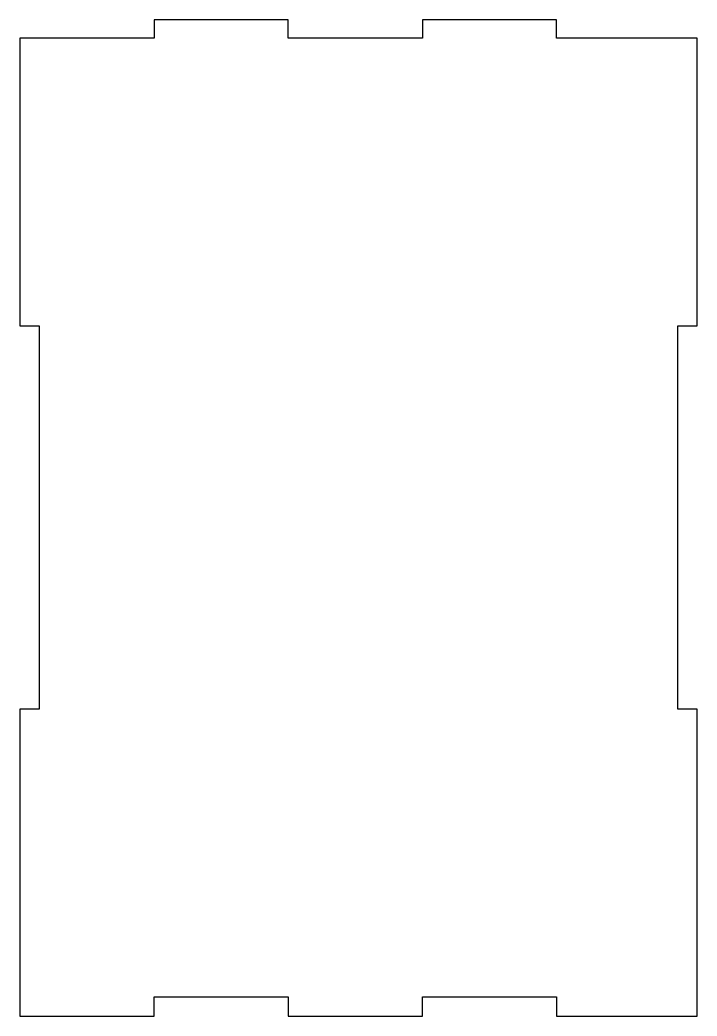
# Model space of a CAD drawing. Header units: millimetres. Extents: x -106 to 106, y -306 to 6.
import ezdxf

# ---------------------------------------------------------------- set-up
doc = ezdxf.new("R2010")
doc.units = ezdxf.units.MM
doc.layers.get('0').update_dxf_attribs({"linetype": 'CONTINUOUS'})

msp = doc.modelspace()

# ---------------------------------------------------------------- linework, layer by layer
msp.add_lwpolyline([(62, 0), (62, 5.73), (20, 5.73), (20, 0), (-22, 0), (-22, 5.73), (-64, 5.73), (-64, 0), (-106, 0), (-106, -90.13), (-100, -90.13), (-100, -210.13), (-106, -210.13), (-106, -306.27), (-64, -306.27), (-64, -300.27), (-22, -300.27), (-22, -306.27), (20, -306.27), (20, -300.27), (62, -300.27), (62, -306.27), (106, -306.27), (106, -210.13), (100, -210.13), (100, -90.13), (106, -90.13), (106, 0)], close=True)

doc.saveas('drawing.dxf')
